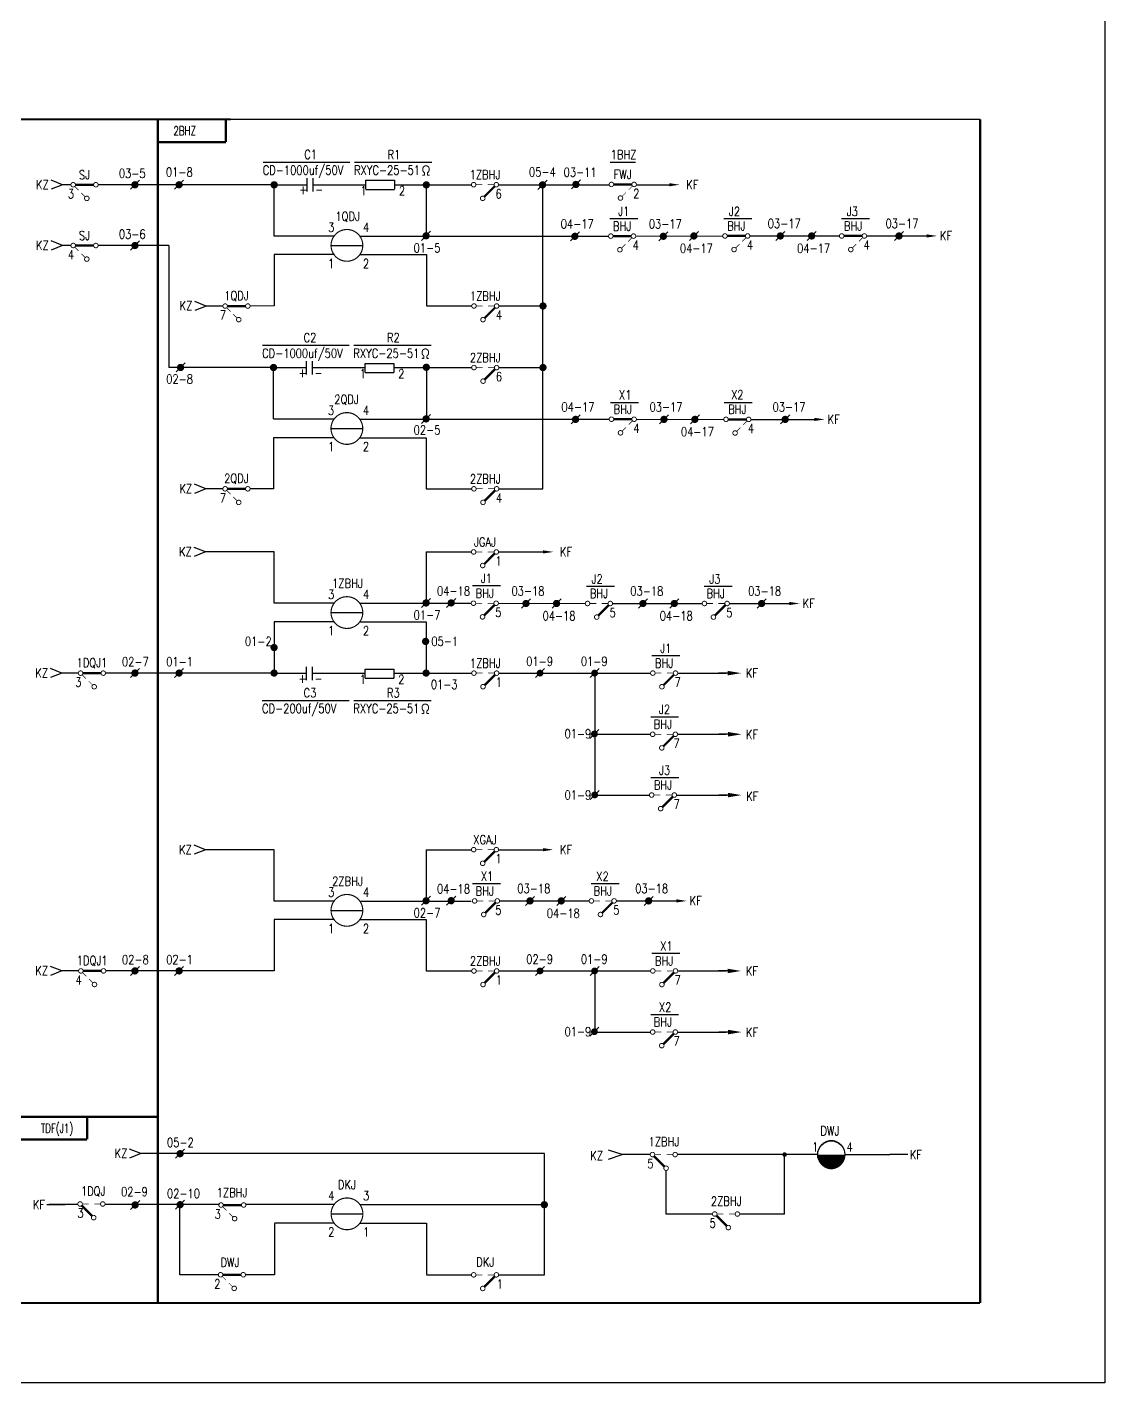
# Model space of a CAD drawing. Extents: x -49 to 597, y -18 to 596.
# Drawn here: x 359.6 to 597.1, y -17.6 to 281.3 of the extents above; entities that cross this region are included whole.
import ezdxf
from ezdxf.enums import TextEntityAlignment as Align

# ---------------------------------------------------------------- set-up
doc = ezdxf.new("R2010")
doc.units = 0
doc.layers.get('0').update_dxf_attribs({"linetype": 'CONTINUOUS'})
doc.layers.add('TIE', color=7, linetype='CONTINUOUS')
doc.layers.add('更换说明', color=6, linetype='CONTINUOUS')
doc.styles.add('CHINESE', font='txt.shx', dxfattribs={"width": 0.7, "bigfont": 'hztxt.shx'})
doc.styles.add('HZ', font='txt.shx', dxfattribs={"width": 0.7, "bigfont": 'hztxt.shx'})
doc.styles.get("Standard").update_dxf_attribs({"font": 'txt.shx', "width": 0.7, "bigfont": 'hztxt.shx'})

# ---------------------------------------------------------------- blocks, each defined once
blk = doc.blocks.new('133')
at = {"const_width": 0.2}
for points in [[(-6, 0, 1), (-5, 0, 1)], [(-1, 0, 1), (0, 0, 1)], [(-4, -3, 1), (-3, -3, 1)]]:
    blk.add_lwpolyline(points, format="xyb", close=True, dxfattribs=at)
for points, const_width in [([(-5, 0), (-1, 0)], 0.5), ([(-2.3, -1.8), (-3.15, -2.65)], 0.15), ([(-0.85, -0.35), (-1.7, -1.2)], 0.15)]:
    blk.add_lwpolyline(points, dxfattribs=dict(const_width=const_width))
blk.add_lwpolyline([(-5.5, -1.3, 0, 0, 0), (-5.5, -2.3, 0.8, 0, 0), (-5.5, -4.5, 0, 0, 0)], format="xyseb")
at = {"width": 0.8}
for tag, p in [('RELAY', (-3, 2.2)), ('0', (0, -2))]:
    blk.add_attdef(tag, text='', height=2, dxfattribs=at).set_placement(p, align=Align.MIDDLE)
blk = doc.blocks.new('W03')
blk.add_line((-3.5, 0), (3.5, 0))
at = {"const_width": 0.25}
blk.add_lwpolyline([(-3.5, 0, 1), (3.5, 0, 1)], format="xyb", close=True, dxfattribs=at)
blk = doc.blocks.new('143')
at = {"const_width": 0.2}
for points in [[(-6, 0, 1), (-5, 0, 1)], [(-1, 0, 1), (0, 0, 1)], [(-4, -3, 1), (-3, -3, 1)]]:
    blk.add_lwpolyline(points, format="xyb", close=True, dxfattribs=at)
for points, const_width in [([(-5, 0), (-3.6, 0)], 0.15), ([(-2.4, 0), (-1, 0)], 0.15), ([(-0.85, -0.35), (-3.15, -2.65)], 0.5)]:
    blk.add_lwpolyline(points, dxfattribs=dict(const_width=const_width))
blk.add_lwpolyline([(-5.5, -1.3, 0, 0, 0), (-5.5, -2.3, 0.8, 0, 0), (-5.5, -4.5, 0, 0, 0)], format="xyseb")
at = {"width": 0.8}
for tag, p in [('RELAY', (-3, 2.2)), ('0', (0, -2))]:
    blk.add_attdef(tag, text='', height=2, dxfattribs=at).set_placement(p, align=Align.MIDDLE)
blk = doc.blocks.new('W21')
blk.add_line((-1, -1), (1, 1))
at = {"const_width": 0.8}
blk.add_lwpolyline([(-0.4, 0, 1), (0.4, 0, 1)], format="xyb", close=True, dxfattribs=at)
blk = doc.blocks.new('A$C576B1F80')
at = {"const_width": 0.2}
for points in [[(0.1, 4.5, 1), (1.1, 4.5, 1)], [(5.1, 4.5, 1), (6.1, 4.5, 1)], [(2.1, 1.5, 1), (3.1, 1.5, 1)]]:
    blk.add_lwpolyline(points, format="xyb", close=True, dxfattribs=at)
blk.add_lwpolyline([(0.6, 3.2, 0, 0, 0), (0.6, 2.2, 0.8, 0, 0), (0.6, 0, 0, 0, 0)], format="xyseb")
for points, const_width in [([(1.1, 4.5), (2.5, 4.5)], 0.15), ([(5.25, 4.15), (2.95, 1.85)], 0.5), ([(3.7, 4.5), (5.1, 4.5)], 0.15)]:
    blk.add_lwpolyline(points, dxfattribs=dict(const_width=const_width))
blk = doc.blocks.new('D')
blk.add_line((1, 1), (-1, -1))
at = {"const_width": 0.75}
blk.add_lwpolyline([(-0.375, 0, 1), (0.375, 0, 1)], format="xyb", close=True, dxfattribs=at)
blk = doc.blocks.new('W07')
at = {"const_width": 3}
blk.add_lwpolyline([(-1.5, 0, 1), (1.5, 0)], format="xyb", dxfattribs=at)
blk.add_circle((0, 0), 3)
blk = doc.blocks.new('T')
blk.add_line((0, 3), (0, 0))
blk.add_lwpolyline([(0, 2, 1, 0, 0), (0, 5, 0, 0, 0)], format="xyseb")
blk = doc.blocks.new('114')
at = {"const_width": 0.2}
for points in [[(1, 0, -1), (0, 0, -1)], [(6, 0, -1), (5, 0, -1)], [(4, -3, -1), (3, -3, -1)]]:
    blk.add_lwpolyline(points, format="xyb", close=True, dxfattribs=at)
for points, const_width in [([(5, 0), (1, 0)], 0.5), ([(0.85, -0.35), (1.7, -1.2)], 0.15), ([(2.3, -1.8), (3.15, -2.65)], 0.15)]:
    blk.add_lwpolyline(points, dxfattribs=dict(const_width=const_width))
blk.add_lwpolyline([(5.5, -4.5, 0, 0, 0), (5.5, -3.5, 0.8, 0, 0), (5.5, -1.3, 0, 0, 0)], format="xyseb")
at = {"width": 0.8}
for tag, p in [('RELAY', (3, 2.2)), ('0', (0, -2))]:
    blk.add_attdef(tag, text='', height=2, dxfattribs=at).set_placement(p, align=Align.MIDDLE)
blk = doc.blocks.new('W22')
at = {"const_width": 0.8}
blk.add_lwpolyline([(-0.4, 0, 1), (0.4, 0, 1)], format="xyb", close=True, dxfattribs=at)
blk = doc.blocks.new('W52')
blk.add_lwpolyline([(0, -3.3, 0, 0.7, 0), (0, -1, 0.7, 0.7, 0)], format="xyseb")
blk.add_lwpolyline([(0, 0), (0, -1)])

msp = doc.modelspace()

# ---------------------------------------------------------------- linework, layer by layer
at = {"color": 0}
for p, q in [((569.57, 260.92), (0, 260.92)), ((411.56, 251.49), (430.68, 251.49)), ((431.7, 251.49), (448.73, 251.49)), ((488.06, 251.49), (493.63, 251.49)), ((367.33, 246.5), (364.83, 247.5)), ((367.33, 246.5), (364.83, 245.5)), ((369.22, 246.5), (367.33, 246.5)), ((389.12, 246.49), (375.22, 246.5)), ((389.22, 246.49), (389.12, 246.49)), ((414.01, 246.49), (389.22, 246.49)), ((414.01, 235.25), (414.01, 246.49)), ((414.01, 246.49), (421.27, 246.49)), ((421.24, 247.99), (421.24, 245.01)), ((422.55, 247.99), (422.55, 245.01)), ((422.62, 246.49), (434.15, 246.49)), ((434.15, 247.49), (434.15, 245.51)), ((434.18, 247.49), (440.53, 247.49)), ((434.18, 245.49), (440.53, 245.49)), ((440.47, 246.49), (447.42, 246.49)), ((440.53, 247.49), (440.53, 245.51)), ((447.48, 246.51), (457.47, 246.51)), ((447.54, 247.02), (447.54, 235.77)), ((463.47, 246.51), (487.84, 246.51)), ((473.25, 179.48), (473.25, 246.47)), ((488.82, 246.51), (492.84, 246.51)), ((493.82, 246.51), (500.08, 246.51)), ((488, 239.07), (494.17, 239.07)), ((513.1, 239.03), (519.26, 239.03)), ((539.06, 239.03), (545.23, 239.03)), ((367.33, 233.11), (364.83, 234.11)), ((367.33, 233.11), (364.83, 232.11)), ((369.22, 233.11), (367.33, 233.11)), ((369.22, 233.11), (367.33, 233.11)), ((389.12, 233.11), (375.22, 233.11)), ((427.27, 235.18), (414.01, 235.18)), ((432.88, 235.18), (487.7, 235.18)), ((493.7, 235.18), (512.86, 235.22)), ((518.86, 235.22), (525.26, 235.22)), ((525.26, 235.22), (538.59, 235.22)), ((544.59, 235.22), (551.08, 235.22)), ((546.59, 235.22), (556.81, 235.22)), ((390.8, 233.1), (389.12, 233.1)), ((390.8, 233.11), (390.8, 206.22)), ((414.04, 231.1), (414.04, 219.78)), ((427.27, 231.1), (414.04, 231.1)), ((432.88, 231.1), (447.57, 231.1)), ((447.57, 231.1), (447.57, 219.78)), ((398.99, 219.77), (396.49, 220.77)), ((398.99, 219.77), (396.49, 218.77)), ((402.71, 219.77), (398.99, 219.77)), ((414.04, 219.78), (408.71, 219.77)), ((447.57, 219.78), (457.54, 219.78)), ((463.54, 219.78), (473.25, 219.78)), ((411.41, 211.12), (430.54, 211.12)), ((431.56, 211.12), (448.59, 211.12)), ((413.87, 206.22), (390.8, 206.22)), ((413.87, 194.88), (413.87, 206.29)), ((413.87, 206.23), (421.09, 206.23)), ((421.09, 207.63), (421.09, 204.65)), ((422.4, 207.63), (422.4, 204.65)), ((422.4, 206.23), (434.01, 206.23)), ((434.01, 207.13), (434.01, 205.15)), ((434.04, 207.13), (440.38, 207.13)), ((440.38, 207.13), (440.38, 205.15)), ((440.38, 206.23), (447.49, 206.23)), ((447.54, 206.21), (457.54, 206.21)), ((447.56, 206.82), (447.56, 195.41)), ((463.54, 206.21), (473.25, 206.21)), ((434.04, 205.13), (440.38, 205.13)), ((488.15, 198.47), (494.32, 198.47)), ((513.17, 198.47), (519.34, 198.47)), ((427.18, 194.82), (413.87, 194.82)), ((432.87, 194.82), (487.84, 194.82)), ((493.84, 194.82), (513.09, 194.78)), ((519.09, 194.78), (525.48, 194.78)), ((525.48, 194.78), (532.06, 194.78)), ((427.21, 190.74), (413.83, 190.74)), ((413.83, 190.74), (413.83, 179.48)), ((432.87, 190.74), (447.54, 190.74)), ((447.54, 190.74), (447.54, 179.48)), ((398.94, 179.48), (396.44, 180.48)), ((398.94, 179.48), (396.44, 178.48)), ((402.7, 179.48), (398.94, 179.48)), ((413.83, 179.48), (408.7, 179.48)), ((447.54, 179.48), (457.54, 179.48)), ((463.54, 179.48), (473.25, 179.48)), ((398.86, 165.56), (396.36, 166.56)), ((398.86, 165.56), (396.36, 164.56)), ((414.01, 165.56), (398.86, 165.56)), ((414.01, 154.31), (414.01, 165.56)), ((447.54, 165.57), (457.47, 165.57)), ((447.54, 165.57), (447.54, 154.31)), ((463.47, 165.57), (472.24, 165.57)), ((457.73, 158.13), (463.9, 158.13)), ((482.82, 158.01), (488.99, 158.01)), ((508.79, 158.01), (514.96, 158.01)), ((427.27, 154.25), (414.01, 154.25)), ((432.88, 154.25), (457.43, 154.25)), ((463.43, 154.25), (482.59, 154.2)), ((488.59, 154.2), (494.99, 154.2)), ((494.99, 154.2), (508.32, 154.2)), ((514.32, 154.2), (520.81, 154.2)), ((516.31, 154.2), (526.54, 154.2)), ((414.04, 150.16), (414.04, 138.85)), ((427.27, 150.16), (414.04, 150.16)), ((432.88, 150.16), (447.54, 150.16)), ((447.54, 150.16), (447.54, 138.85)), ((497.26, 142.73), (503.43, 142.73)), ((367.19, 138.85), (364.69, 139.85)), ((367.19, 138.85), (364.69, 137.85)), ((370.91, 138.85), (367.19, 138.85)), ((414.04, 138.85), (376.91, 138.85)), ((413.86, 138.85), (421.09, 138.85)), ((421.09, 140.25), (421.09, 137.27)), ((422.4, 140.25), (422.4, 137.27)), ((422.4, 138.85), (434, 138.85)), ((434, 139.75), (434, 137.77)), ((434.03, 139.75), (440.38, 139.75)), ((434.03, 137.75), (440.38, 137.75)), ((440.38, 139.75), (440.38, 137.77)), ((440.38, 138.85), (447.54, 138.85)), ((447.54, 138.85), (457.54, 138.85)), ((463.54, 138.85), (485, 138.85)), ((484.63, 138.85), (496.96, 138.85)), ((484.65, 138.83), (484.65, 111.97)), ((502.96, 138.85), (513.65, 138.85)), ((411.4, 132.82), (430.53, 132.82)), ((431.55, 132.82), (448.58, 132.82)), ((496.99, 129.25), (503.15, 129.25)), ((484.6, 125.37), (496.93, 125.37)), ((502.93, 125.37), (513.62, 125.37)), ((497, 115.85), (503.17, 115.85)), ((484.65, 111.97), (496.7, 111.97)), ((502.7, 111.97), (513.8, 111.97)), ((398.86, 99.91), (396.36, 100.91)), ((398.86, 99.91), (396.36, 98.91)), ((414.01, 99.91), (398.86, 99.91)), ((414.01, 88.67), (414.01, 99.91)), ((447.54, 99.93), (457.47, 99.93)), ((447.54, 99.93), (447.54, 88.67)), ((463.47, 99.93), (472.24, 99.93)), ((457.73, 92.49), (463.9, 92.49)), ((483.89, 92.45), (490.06, 92.45)), ((427.27, 88.6), (414.01, 88.6)), ((432.88, 88.6), (457.43, 88.6)), ((463.69, 88.64), (470.08, 88.64)), ((470.08, 88.64), (483.42, 88.64)), ((489.42, 88.64), (495.9, 88.64)), ((491.41, 88.64), (501.64, 88.64)), ((414.04, 84.52), (414.04, 73.2)), ((427.27, 84.52), (414.04, 84.52)), ((432.88, 84.52), (447.54, 84.52)), ((447.54, 84.52), (447.54, 73.2)), ((497.26, 77.09), (503.43, 77.09)), ((367.19, 73.21), (364.69, 74.21)), ((367.19, 73.21), (364.69, 72.21)), ((370.91, 73.21), (367.19, 73.21)), ((414.04, 73.2), (376.91, 73.21)), ((447.54, 73.2), (457.54, 73.2)), ((463.54, 73.2), (485, 73.2)), ((484.63, 73.2), (496.96, 73.2)), ((484.65, 73.19), (484.65, 59.73)), ((502.96, 73.2), (513.65, 73.2)), ((496.99, 63.61), (503.15, 63.61)), ((484.6, 59.73), (496.93, 59.73)), ((502.93, 59.73), (513.62, 59.73)), ((384.64, 32.95), (382.14, 33.95)), ((384.64, 32.95), (382.14, 31.95)), ((388.37, 32.95), (384.64, 32.95)), ((473.55, 32.95), (388.37, 32.95)), ((473.55, 6.21), (473.55, 32.95)), ((490.71, 32.72), (487.71, 33.72)), ((487.71, 31.72), (490.71, 32.72)), ((496.88, 32.72), (490.71, 32.72)), ((533.79, 32.72), (502.88, 32.72)), ((526.5, 19.62), (526.5, 32.72)), ((539.79, 32.72), (549.67, 32.72)), ((500.38, 19.62), (500.38, 29.22)), ((370.74, 21.74), (364.4, 21.74)), ((393.22, 21.7), (376.72, 21.7)), ((401.93, 21.7), (388.37, 21.7)), ((393.19, 6.24), (393.19, 21.7)), ((427.29, 21.7), (407.78, 21.7)), ((432.9, 21.7), (473.55, 21.7)), ((510.61, 19.62), (500.38, 19.62)), ((526.5, 19.62), (516.61, 19.62)), ((427.29, 17.62), (414.05, 17.62)), ((414.05, 17.55), (414.05, 6.23)), ((432.9, 17.62), (447.56, 17.62)), ((447.56, 17.62), (447.56, 6.3)), ((401.83, 6.24), (393.19, 6.24)), ((414.05, 6.23), (407.7, 6.24)), ((447.56, 6.21), (457.48, 6.21)), ((463.48, 6.21), (473.55, 6.21))]:
    msp.add_line(p, q, dxfattribs=at)
at = {"color": 0, "linetype": 'Continuous'}
for p, q in [((414.01, 235.18), (414.01, 246.49)), ((414.01, 154.25), (414.01, 165.56)), ((414.01, 88.6), (414.01, 99.91))]:
    msp.add_line(p, q, dxfattribs=at)
at = {"color": 0}
for points, const_width in [([(388.37, 260.92), (0, 260.92)], 0.5), ([(403.37, 255.92), (388.37, 255.92), (388.37, 260.92), (404.44, 260.92)], 0.5), ([(374.22, 246.5), (370.22, 246.5)], 0.5), ([(370.08, 246.15), (370.92, 245.3)], 0.15), ([(371.52, 244.7), (372.37, 243.85)], 0.15), ([(374.22, 233.11), (370.22, 233.11)], 0.5), ([(370.08, 232.76), (370.92, 231.91)], 0.15), ([(371.52, 231.31), (372.37, 230.47)], 0.15), ([(458.47, 165.57), (459.87, 165.57)], 0.15), ([(462.62, 165.22), (460.33, 162.92)], 0.5), ([(461.07, 165.57), (462.47, 165.57)], 0.15), ([(375.85, 138.85), (371.85, 138.85)], 0.5), ([(371.7, 138.5), (372.55, 137.65)], 0.15), ([(458.54, 138.85), (459.94, 138.85)], 0.15), ([(462.68, 138.49), (460.39, 136.2)], 0.5), ([(461.14, 138.85), (462.54, 138.85)], 0.15), ([(373.15, 137.05), (374, 136.21)], 0.15), ([(458.47, 99.93), (459.87, 99.93)], 0.15), ([(462.62, 99.57), (460.33, 97.28)], 0.5), ([(461.07, 99.93), (462.47, 99.93)], 0.15), ([(375.91, 73.21), (371.91, 73.21)], 0.5), ([(371.77, 72.86), (372.61, 72.01)], 0.15), ([(458.54, 73.2), (459.94, 73.2)], 0.15), ([(462.68, 72.85), (460.39, 70.55)], 0.5), ([(461.14, 73.2), (462.54, 73.2)], 0.15), ([(373.21, 71.41), (374.06, 70.56)], 0.15), ([(388.37, 41.05), (0, 41.05)], 0.5), ([(372.78, 36.05), (357.78, 36.05), (357.78, 41.05), (373.85, 41.05)], 0.5), ([(569.57, 0), (0, 0)], 0.5)]:
    msp.add_lwpolyline(points, dxfattribs=dict(at, const_width=const_width))
at = {"color": 0, "linetype": 'ByBlock', "const_width": 0.5}
for points in [[(388.37, 260.92), (388.37, 0)], [(569.57, 260.92), (569.57, 0)]]:
    msp.add_lwpolyline(points, dxfattribs=at)
at = {"color": 0}
for points in [[(403.37, 260.92, 0.5, 0.5, 0), (403.37, 255.92, 0.5, 0.5, 0)], [(374.72, 242, 0, 0, 0), (374.72, 243, 0.8, 0, 0), (374.72, 245.2, 0, 0, 0)], [(434.88, 231.58, 0, 0, 0), (434.88, 232.58, 0.8, 0, 0), (434.88, 234.78, 0, 0, 0)], [(374.72, 228.61, 0, 0, 0), (374.72, 229.61, 0.8, 0, 0), (374.72, 231.81, 0, 0, 0)], [(434.86, 191.22, 0, 0, 0), (434.86, 192.22, 0.8, 0, 0), (434.86, 194.42, 0, 0, 0)], [(457.97, 164.27, 0, 0, 0), (457.97, 163.27, 0.8, 0, 0), (457.97, 161.07, 0, 0, 0)], [(434.88, 153.77, 0, 0, 0), (434.88, 152.77, 0.8, 0, 0), (434.88, 150.57, 0, 0, 0)], [(376.35, 137.55, 0, 0, 0), (376.35, 136.55, 0.8, 0, 0), (376.35, 134.35, 0, 0, 0)], [(458.04, 137.55, 0, 0, 0), (458.04, 136.55, 0.8, 0, 0), (458.04, 134.35, 0, 0, 0)], [(457.97, 98.63, 0, 0, 0), (457.97, 97.63, 0.8, 0, 0), (457.97, 95.43, 0, 0, 0)], [(434.88, 88.06, 0, 0, 0), (434.88, 87.06, 0.8, 0, 0), (434.88, 84.86, 0, 0, 0)], [(376.41, 71.91, 0, 0, 0), (376.41, 70.91, 0.8, 0, 0), (376.41, 68.71, 0, 0, 0)], [(458.04, 71.9, 0, 0, 0), (458.04, 70.9, 0.8, 0, 0), (458.04, 68.7, 0, 0, 0)], [(372.78, 41.05, 0.5, 0.5, 0), (372.78, 36.05, 0.5, 0.5, 0)], [(536.92, 35.84, 0.25, 0.25, 0.414214), (533.79, 32.72, 0.25, 0.25, 0.414214), (536.92, 29.59, 0.25, 0.25, 1)], [(536.67, 35.84, 0.25, 0.25, -0.414214), (539.79, 32.72, 0.25, 0.25, -0.414214), (536.67, 29.59, 0.25, 0.25, -1)], [(540.66, 31.51, 0, 0, 0), (540.66, 30.51, 0.8, 0, 0), (540.66, 28.31, 0, 0, 0)], [(434.9, 21.16, 0, 0, 0), (434.9, 20.16, 0.8, 0, 0), (434.9, 17.96, 0, 0, 0)]]:
    msp.add_lwpolyline(points, format="xyseb", dxfattribs=at)
for points, const_width in [([(370.22, 246.5, -1), (369.22, 246.5, -1)], 0.2), ([(375.22, 246.5, -1), (374.22, 246.5, -1)], 0.2), ([(373.22, 243.5, -1), (372.22, 243.5, -1)], 0.2), ([(370.22, 233.11, -1), (369.22, 233.11, -1)], 0.2), ([(375.22, 233.11, -1), (374.22, 233.11, -1)], 0.2), ([(373.22, 230.11, -1), (372.22, 230.11, -1)], 0.2), ([(457.47, 165.57, 1), (458.47, 165.57, 1)], 0.2), ([(462.47, 165.57, 1), (463.47, 165.57, 1)], 0.2), ([(459.47, 162.57, 1), (460.47, 162.57, 1)], 0.2), ([(446.98, 145.84, 1), (447.78, 145.84, 1)], 0.8), ([(413.59, 144.49, 1), (414.39, 144.49, 1)], 0.8), ([(371.85, 138.85, -1), (370.85, 138.85, -1)], 0.2), ([(376.85, 138.85, -1), (375.85, 138.85, -1)], 0.2), ([(413.59, 138.86, 1), (414.39, 138.86, 1)], 0.8), ([(447.09, 138.86, 1), (447.89, 138.86, 1)], 0.8), ([(457.54, 138.85, 1), (458.54, 138.85, 1)], 0.2), ([(462.54, 138.85, 1), (463.54, 138.85, 1)], 0.2), ([(374.85, 135.85, -1), (373.85, 135.85, -1)], 0.2), ([(459.54, 135.85, 1), (460.54, 135.85, 1)], 0.2), ([(457.47, 99.93, 1), (458.47, 99.93, 1)], 0.2), ([(462.47, 99.93, 1), (463.47, 99.93, 1)], 0.2), ([(459.47, 96.93, 1), (460.47, 96.93, 1)], 0.2), ([(371.91, 73.21, -1), (370.91, 73.21, -1)], 0.2), ([(376.91, 73.21, -1), (375.91, 73.21, -1)], 0.2), ([(457.54, 73.2, 1), (458.54, 73.2, 1)], 0.2), ([(462.54, 73.2, 1), (463.54, 73.2, 1)], 0.2), ([(374.91, 70.21, -1), (373.91, 70.21, -1)], 0.2), ([(459.54, 70.2, 1), (460.54, 70.2, 1)], 0.2), ([(393.11, 33, 1), (393.61, 33, 1)], 0.5), ([(526.25, 32.72, -1), (526.75, 32.72, -1)], 0.5), ([(383.2, 21.7, 1), (383.7, 21.7, 1)], 0.5), ([(393.11, 21.75, 1), (393.61, 21.75, 1)], 0.5), ([(473.15, 21.67, 1), (473.95, 21.67, 1)], 0.8), ([(473.3, 21.71, -1), (473.8, 21.71, -1)], 0.5)]:
    msp.add_lwpolyline(points, format="xyb", close=True, dxfattribs=dict(at, const_width=const_width))
for points in [[(553.67, 32.72), (549.67, 32.72)], [(363.93, 21.73), (367.93, 21.73)]]:
    msp.add_lwpolyline(points, dxfattribs=at)
at = {"layer": '更换说明'}
msp.add_lwpolyline([(-48.88, 595.8), (597.08, 595.8), (597.08, -17.6), (-48.88, -17.6)], close=True, dxfattribs=at)

# ---------------------------------------------------------------- block references
at = {"color": 0}
for name, p, values in [('143', (463.47, 246.51), {'RELAY': '1ZBHJ', '0': '6'}), ('133', (493.83, 246.58), {'RELAY': 'FWJ', '0': '2'}), ('133', (493.7, 235.18), {'RELAY': 'BHJ', '0': '4'}), ('133', (518.86, 235.22), {'RELAY': 'BHJ', '0': '4'}), ('133', (544.59, 235.22), {'RELAY': 'BHJ', '0': '4'}), ('143', (463.54, 219.78), {'RELAY': '1ZBHJ', '0': '4'}), ('143', (463.54, 206.21), {'RELAY': '2ZBHJ', '0': '6'}), ('133', (493.84, 194.82), {'RELAY': 'BHJ', '0': '4'}), ('133', (519.09, 194.78), {'RELAY': 'BHJ', '0': '4'}), ('114', (402.7, 179.48), {'RELAY': '2QDJ', '0': '7'}), ('143', (463.54, 179.48), {'RELAY': '2ZBHJ', '0': '4'})]:
    msp.add_blockref(name, p, dxfattribs=at).add_auto_attribs(values)
for name, p in [('W21', (383.33, 246.5)), ('W21', (393.05, 246.5)), ('W22', (414.01, 246.49)), ('W22', (447.54, 246.47)), ('W21', (473.15, 246.48)), ('W21', (480.51, 246.57)), ('W03', (430.04, 233.14)), ('W21', (447.49, 235.25)), ('W21', (480.28, 235.14)), ('W21', (499.78, 235.14)), ('W21', (506.51, 235.22)), ('W21', (525.56, 235.22)), ('W21', (532.46, 235.22)), ('W21', (551.71, 235.22)), ('W21', (383.33, 233.11)), ('W22', (473.25, 219.78)), ('W21', (393.38, 206.23)), ('W22', (413.87, 206.22)), ('W22', (447.54, 206.27)), ('W22', (473.25, 206.21)), ('W03', (430.03, 192.78)), ('W21', (447.49, 194.89)), ('W21', (480.43, 194.78)), ('W21', (499.92, 194.78)), ('W21', (506.73, 194.78)), ('W21', (526.63, 194.78)), ('W03', (430.04, 152.2)), ('W21', (447.49, 154.32)), ('W21', (453.02, 154.33)), ('A$C576B1F80', (457.33, 149.75)), ('W21', (469.51, 154.2)), ('W21', (476.24, 154.2)), ('A$C576B1F80', (482.49, 149.7)), ('W21', (495.29, 154.2)), ('W21', (502.19, 154.2)), ('A$C576B1F80', (508.22, 149.7)), ('W21', (521.44, 154.2)), ('W21', (383.33, 138.86)), ('W21', (393.06, 138.86)), ('D', (472.6, 138.85)), ('D', (484.63, 138.85)), ('A$C576B1F80', (496.86, 134.35)), ('D', (484.59, 125.45)), ('A$C576B1F80', (496.83, 120.87)), ('D', (484.65, 112)), ('A$C576B1F80', (496.6, 107.47)), ('W03', (430.04, 86.56)), ('W21', (447.49, 88.67)), ('W21', (453.02, 88.69)), ('A$C576B1F80', (457.59, 84.14)), ('W21', (470.39, 88.64)), ('W21', (477.28, 88.64)), ('A$C576B1F80', (483.32, 84.14)), ('W21', (496.54, 88.64)), ('W21', (383.33, 73.21)), ('W21', (393.06, 73.21)), ('D', (472.6, 73.2)), ('D', (484.63, 73.2)), ('A$C576B1F80', (496.86, 68.7)), ('D', (484.59, 59.81)), ('A$C576B1F80', (496.83, 55.23)), ('W21', (393.28, 32.92)), ('W07', (536.79, 32.72)), ('W21', (383.37, 21.62)), ('W21', (393.28, 21.67)), ('W03', (430.06, 19.66)), ('143', (463.48, 6.21))]:
    msp.add_blockref(name, p, dxfattribs=at)
for name, p, rotation in [('W52', (500.08, 246.51), 90), ('W52', (556.81, 235.22), 90), ('W52', (532.06, 194.78), 90), ('W52', (472.24, 165.57), 90), ('W52', (526.54, 154.2), 90), ('T', (511.92, 138.85), 270), ('T', (512.03, 125.37), 270), ('T', (512, 111.97), 270), ('W52', (472.24, 99.93), 90), ('W52', (501.64, 88.64), 90), ('T', (511.92, 73.2), 270), ('T', (512.03, 59.73), 270)]:
    msp.add_blockref(name, p, dxfattribs=dict(at, rotation=rotation))
at = {"color": 0, "xscale": -1}
for name, p in [('143', (496.88, 32.72)), ('143', (370.74, 21.83)), ('133', (401.79, 21.6)), ('143', (510.61, 19.62)), ('133', (401.7, 6.23))]:
    msp.add_blockref(name, p, dxfattribs=at)
at = {"layer": 'TIE', "color": 0}
msp.add_blockref('114', (402.71, 219.77), dxfattribs=at).add_auto_attribs({'RELAY': '1QDJ', '0': '7'})

# ---------------------------------------------------------------- texts
at = {"color": 2, "linetype": 'Continuous', "style": 'HZ', "width": 0.7}
for s, p in [('2BHZ', (396.78, 257.4)), ('TDF(J1)', (369.73, 37.53))]:
    msp.add_text(s, height=2, dxfattribs=at).set_placement(p, align=Align.RIGHT)
at = {"width": 0.8}
for s, p in [('SJ', (372.22, 248.7)), ('3', (369.22, 244.5)), ('SJ', (372.22, 235.31)), ('4', (369.22, 231.11)), ('JGAJ', (460.47, 167.77)), ('1', (463.47, 163.57)), ('BHJ', (460.43, 156.45)), ('BHJ', (485.59, 156.4)), ('BHJ', (511.32, 156.4)), ('5', (463.43, 152.25)), ('5', (488.59, 152.2)), ('5', (514.32, 152.2)), ('1DQJ1', (373.85, 141.05)), ('1ZBHJ', (460.54, 141.05)), ('BHJ', (499.96, 141.05)), ('3', (370.85, 136.85)), ('1', (463.54, 136.85)), ('7', (502.96, 136.85)), ('BHJ', (499.68, 127.57)), ('7', (502.68, 123.37)), ('BHJ', (499.7, 114.17)), ('7', (502.7, 109.97)), ('XGAJ', (460.47, 102.13)), ('1', (463.47, 97.93)), ('BHJ', (460.43, 90.8)), ('BHJ', (486.42, 90.84)), ('5', (463.43, 86.6)), ('5', (489.42, 86.64)), ('1DQJ1', (373.91, 75.41)), ('2ZBHJ', (460.54, 75.4)), ('BHJ', (499.96, 75.4)), ('4', (370.91, 71.21)), ('1', (463.54, 71.2)), ('7', (502.96, 71.2)), ('BHJ', (499.68, 61.93)), ('7', (502.68, 57.73))]:
    msp.add_text(s, height=2, dxfattribs=at).set_placement(p, align=Align.MIDDLE)
at = {"color": 0, "style": 'CHINESE', "width": 0.9}
for p in [(446.45, 248.5), (446.31, 208.13), (446.3, 129.84)]:
    msp.add_text('Ω', height=2.3, dxfattribs=at).set_placement(p)
at = {"color": 0}
for s, width, p in [('+', 0.8, (419.54, 244.42)), ('-', 0.75, (423.09, 244.42)), ('1', 0.8, (433.03, 244.2)), ('2', 0.8, (441.51, 244.2)), ('+', 0.8, (419.39, 204.06)), ('-', 0.75, (422.94, 204.06)), ('1', 0.8, (432.89, 203.84)), ('2', 0.8, (441.36, 203.84)), ('+', 0.8, (419.39, 136.68)), ('-', 0.75, (422.93, 136.68)), ('1', 0.8, (432.88, 136.46)), ('2', 0.8, (441.36, 136.46))]:
    msp.add_text(s, height=2, dxfattribs=dict(at, width=width)).set_placement(p)
at = {"color": 0, "width": 0.8}
for s, p in [('3    4', (430.42, 237.14)), ('1    2', (430.42, 229.14)), ('3    4', (430.4, 196.78)), ('1    2', (430.4, 188.78)), ('3    4', (430.42, 156.2)), ('1    2', (430.42, 148.2)), ('3    4', (430.42, 90.56)), ('1    2', (430.42, 82.56)), ('4    3', (430.44, 23.66)), ('2    1', (430.44, 15.66))]:
    msp.add_text(s, height=2, dxfattribs=at).set_placement(p, align=Align.MIDDLE)
for s, p in [('DWJ', (534.39, 37.95)), ('1ZBHJ', (496.52, 35.55)), ('1', (532.57, 34.42)), ('4', (540.14, 34.37)), ('KF', (554.1, 32.72)), ('5', (496.25, 30.72)), ('1DQJ', (371.42, 24.67)), ('1ZBHJ', (401.34, 24.34)), ('2ZBHJ', (510.25, 22.45)), ('3', (370.64, 19.83)), ('3', (400.9, 19.6)), ('5', (509.98, 17.61)), ('DWJ', (402.17, 8.97)), ('DKJ', (458.54, 9.04)), ('2', (400.8, 4.23)), ('1', (463.05, 4.21))]:
    msp.add_text(s, height=2, dxfattribs=at).set_placement(p, align=Align.MIDDLE_LEFT)
msp.add_text('KZ', height=2, dxfattribs=at).set_placement((486.51, 32.46), align=Align.MIDDLE_RIGHT)
at = {"layer": 'TIE', "color": 0, "width": 0.8}
for s, p in [('C1', (420.64, 252.18)), ('R1', (439.01, 252.16)), ('CD-1000uf/50V', (411.49, 248.72)), ('RXYC-25-51', (431.62, 248.72)), ('KZ', (361.52, 245.55)), ('KF', (504.85, 245.52)), ('1QDJ', (427.51, 238.55)), ('KZ', (361.52, 232.16)), ('KZ', (393.18, 218.83)), ('C2', (420.49, 211.81)), ('R2', (438.87, 211.8)), ('CD-1000uf/50V', (411.35, 208.36)), ('RXYC-25-51', (431.47, 208.36)), ('2QDJ', (427.26, 198.19)), ('KZ', (393.13, 178.53)), ('KZ', (393.05, 164.61)), ('KF', (477.01, 164.59)), ('1ZBHJ', (426.78, 157.62)), ('KZ', (361.38, 137.9)), ('KF', (517.96, 137.86)), ('C3', (420.49, 133.52)), ('R3', (438.86, 133.5)), ('CD-200uf/50V', (411.34, 130.06)), ('RXYC-25-51', (431.47, 130.06)), ('KF', (518, 124.32)), ('KF', (518.04, 110.68)), ('KZ', (393.05, 98.96)), ('KF', (477.01, 98.94)), ('2ZBHJ', (426.78, 91.97)), ('KZ', (361.38, 72.26)), ('KF', (517.96, 72.21)), ('KF', (518, 58.67)), ('DKJ', (428.06, 25.07))]:
    msp.add_text(s, height=2, dxfattribs=at).set_placement(p)
at = {"layer": 'TIE', "color": 6, "width": 0.8}
for s, p in [('1BHZ', (488.19, 252.16)), ('J1', (489.82, 239.67)), ('J2', (514.22, 239.62)), ('X1', (490.01, 199.19)), ('J1', (459.55, 158.73)), ('J2', (483.95, 158.59)), ('J1', (499.08, 143.33)), ('J2', (498.8, 129.86)), ('J3', (498.82, 116.45)), ('X2', (485.01, 93.04))]:
    msp.add_text(s, height=2, dxfattribs=at).set_placement(p)
at = {"layer": 'TIE', "color": 3, "width": 0.8}
for s, p in [('03-5', (379.78, 248.01)), ('01-8', (390.16, 248.29)), ('05-4', (470.17, 248.33)), ('03-11', (477.81, 248.27)), ('03-6', (379.78, 234.62)), ('04-17', (477.16, 236.88)), ('03-17', (496.57, 236.88)), ('03-17', (522.78, 236.96)), ('03-17', (548.73, 236.96)), ('01-5', (444.75, 231.59)), ('04-17', (503.43, 231.5)), ('04-17', (529.25, 231.5)), ('02-8', (390.21, 202.68)), ('04-17', (477.31, 196.52)), ('03-17', (496.72, 196.52)), ('03-17', (523.84, 196.52)), ('02-5', (444.75, 191.45)), ('04-17', (503.66, 191.06)), ('04-18', (449.9, 155.95)), ('03-18', (466.3, 155.95)), ('03-18', (492.5, 155.94)), ('03-18', (518.46, 155.94)), ('01-7', (444.75, 150.66)), ('04-18', (473.16, 150.48)), ('04-18', (498.98, 150.48)), ('01-2', (407.57, 144.85)), ('02-7', (380.47, 140.36)), ('01-9', (469.56, 140.44)), ('01-9', (481.59, 140.44)), ('01-9', (478, 124.48)), ('01-9', (478, 110.97)), ('04-18', (449.9, 90.3)), ('03-18', (467.6, 90.38)), ('03-18', (493.56, 90.38)), ('02-7', (444.75, 85.01)), ('04-18', (474.08, 84.92)), ('02-8', (380.47, 74.71)), ('02-1', (390.2, 74.71)), ('02-9', (469.56, 74.8)), ('01-9', (481.59, 74.8)), ('01-9', (478, 58.83))]:
    msp.add_text(s, height=2, dxfattribs=at).set_placement(p)
at = {"layer": 'TIE', "color": 2, "width": 0.8}
for s, p in [('J3', (540.19, 239.62)), ('X2', (514.71, 199.22)), ('J3', (509.92, 158.59)), ('X1', (459.55, 93.09)), ('X1', (499.08, 77.69)), ('X2', (498.8, 64.21))]:
    msp.add_text(s, height=2, dxfattribs=at).set_placement(p)
at = {"layer": 'TIE', "color": 1, "width": 0.8}
for s, p in [('KF', (560.76, 234.26)), ('KF', (536, 193.82)), ('KF', (530.49, 153.24)), ('01-1', (390.2, 140.36)), ('KF', (505.59, 87.68)), ('KZ', (378.83, 32))]:
    msp.add_text(s, height=2, dxfattribs=at).set_placement(p)
at = {"layer": 'TIE', "color": 3, "width": 0.8}
for s, p in [('05-1', (451.6, 145.86)), ('01-3', (451.48, 136.35))]:
    msp.add_text(s, height=2, dxfattribs=at).set_placement(p, align=Align.MIDDLE)
for s, p in [('05-2', (390.39, 35.39)), ('02-9', (380.27, 24.53)), ('02-10', (390.39, 24.14))]:
    msp.add_text(s, height=2, dxfattribs=at).set_placement(p, align=Align.MIDDLE_LEFT)
at = {"layer": 'TIE', "color": 0, "width": 0.8}
msp.add_text('KF', height=2, dxfattribs=at).set_placement((360.83, 21.69), align=Align.MIDDLE_LEFT)

doc.saveas('drawing.dxf')
